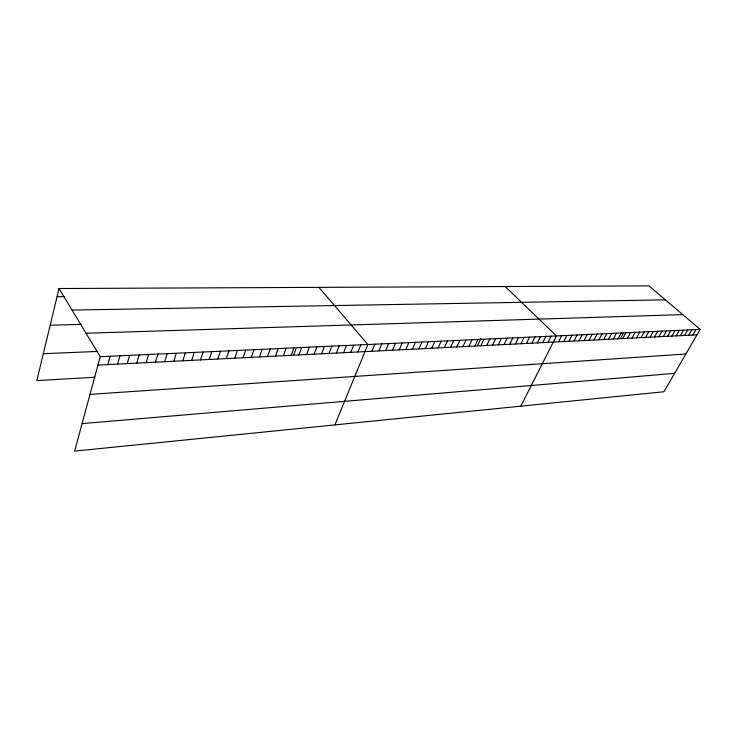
<?xml version="1.0" encoding="UTF-8"?>
<svg xmlns="http://www.w3.org/2000/svg" width="737" height="737" viewBox="0 0 737 737"><rect width="100%" height="100%" fill="white"/><g stroke="black" fill="none" stroke-linecap="round" stroke-linejoin="round"><path stroke-width="1.11" d="M59.006 288.526L100.214 356.699L74.621 451.108L663.936 391.752L700.15 329.375L648.975 285.892L59.006 288.526L36.85 380.596L94.944 377.243M107.823 364.594L110.126 356.247M117.579 364.096L119.919 355.796M127.225 363.608L129.592 355.363M136.76 363.129L139.155 354.921M146.184 362.65L148.607 354.497M155.498 362.18L157.948 354.064M164.71 361.72L167.179 353.649M173.812 361.259L176.309 353.235M182.813 360.798L185.337 352.82M191.712 360.356L194.255 352.415M200.51 359.905L203.08 352.01M209.216 359.472L211.805 351.613M217.82 359.03L220.427 351.227M226.333 358.606L228.958 350.83M234.753 358.182L237.397 350.453M243.081 357.758L245.743 350.066M251.317 357.344L253.998 349.697M259.461 356.929L262.169 349.32M267.522 356.524L270.249 348.951M275.5 356.118L278.236 348.592M283.386 355.722L286.14 348.233M291.189 355.326L293.962 347.873M293.86 354.543L296.016 348.758M298.918 354.939L301.709 347.523M306.564 354.552L309.365 347.173M314.128 354.165L316.947 346.823M321.618 353.788L324.446 346.482M329.024 353.419L331.871 346.15M336.358 353.051L339.223 345.81M343.617 352.682L346.491 345.478M350.803 352.314L353.686 345.156M357.915 351.954L360.817 344.833M334.884 424.899L367.874 344.511L318.937 287.366M371.945 351.245L374.866 344.188M378.864 350.895L381.794 343.875M385.709 350.554L388.657 343.562M392.489 350.213L395.447 343.249M399.205 349.872L402.172 342.945M405.857 349.531L408.823 342.641M412.434 349.2L415.419 342.346M418.957 348.877L421.951 342.042M425.415 348.546L428.418 341.747M431.818 348.223L434.821 341.461M438.147 347.901L441.168 341.167M444.429 347.588L447.451 340.881M450.639 347.274L453.679 340.605M456.802 346.961L459.842 340.319M462.9 346.657L465.95 340.043M468.944 346.353L472.002 339.766M474.932 346.049L477.991 339.49M477.677 345.34L481.012 338.209M480.865 345.745L483.933 339.223M486.742 345.45L489.819 338.956M492.574 345.156L495.651 338.688M498.341 344.861L501.427 338.421M504.062 344.575L507.157 338.163M509.737 344.29L512.832 337.905M515.347 344.004L518.452 337.647M520.921 343.728L524.025 337.399M526.439 343.442L529.544 337.141M531.911 343.166L535.025 336.892M537.328 342.898L540.451 336.652M542.708 342.622L545.822 336.404M548.033 342.355L551.156 336.164M520.81 406.17L556.444 335.925L505.214 286.536M558.545 341.821L561.677 335.685M563.741 341.563L566.873 335.446M568.881 341.305L572.023 335.215M573.985 341.047L577.126 334.976M579.042 340.789L582.193 334.745M584.063 340.531L587.205 334.515M589.038 340.282L592.179 334.294M593.967 340.033L597.117 334.064M598.859 339.785L602.009 333.843M603.704 339.545L606.864 333.621M608.513 339.296L611.673 333.41M613.285 339.057L616.445 333.188M618.021 338.817L621.18 332.977M620.655 338.182L623.106 333.64M622.71 338.578L625.87 332.755M627.362 338.347L630.522 332.544M631.977 338.117L635.147 332.332M636.556 337.878L639.725 332.129M641.098 337.657L644.267 331.917M645.603 337.426L648.772 331.714M650.08 337.196L653.24 331.512M654.511 336.975L657.68 331.309M658.906 336.754L662.075 331.106M663.272 336.533L666.441 330.913M667.602 336.312L670.771 330.71M671.895 336.1L675.064 330.517M676.161 335.879L679.33 330.323M680.389 335.667L683.558 330.13M684.59 335.455L687.75 329.936M688.754 335.243L691.914 329.752M692.881 335.04L696.05 329.559M82.074 423.609L674.622 373.346M89.997 394.378L685.852 354M97.938 365.091L696.981 334.828M100.214 356.699L700.15 329.375M43.317 353.714L97.643 351.42M86.026 333.235L682.794 314.625M50.18 325.201L81.485 324.391M72.033 310.074L665.4 299.848M57.044 296.689L64.432 296.624"/></g></svg>
